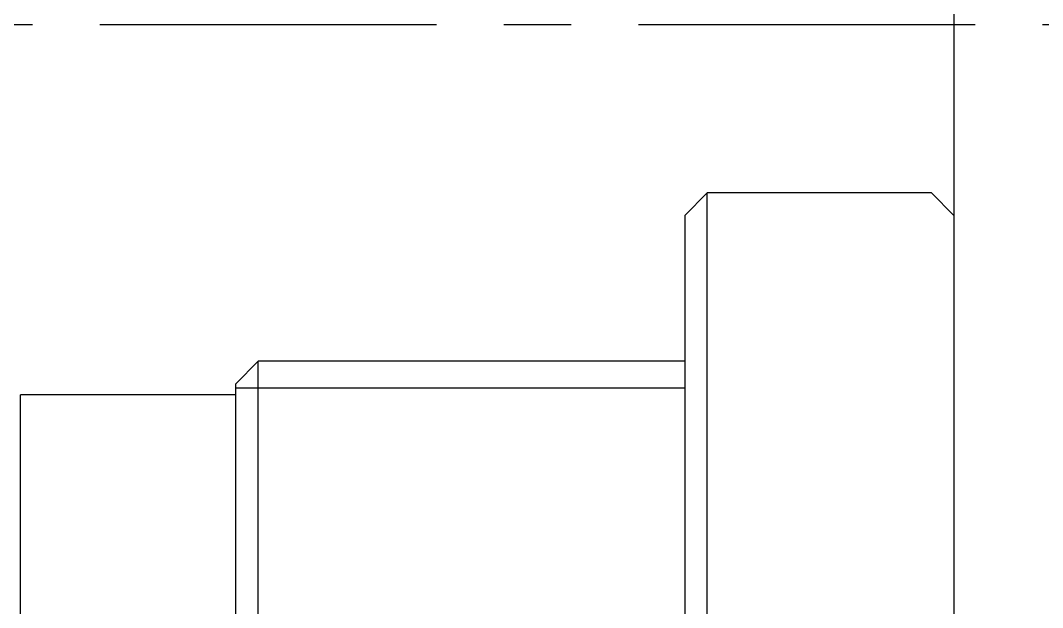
# Model space of a CAD drawing. Extents: x -644 to 949, y 138 to 558.
# Drawn here: x -493.57 to -470.8, y 235.27 to 248.34 of the extents above; entities that cross this region are included whole.
import ezdxf

# ---------------------------------------------------------------- set-up
doc = ezdxf.new("R2010")
doc.units = 0
doc.linetypes.add('CENTER', pattern=[12, 7.5, -1.5, 1.5, -1.5])
doc.linetypes.add('CONTINOUS', pattern=[0])
doc.layers.get('0').update_dxf_attribs({"linetype": 'CONTINUOUS'})
doc.layers.add('CENTER', color=1, linetype='CENTER')

msp = doc.modelspace()

# ---------------------------------------------------------------- linework, layer by layer
at = {"color": 7, "linetype": 'CONTINOUS'}
for p, q in [((-472.773, 286.251), (-472.773, 210.251)), ((-478.773, 244.001), (-478.273, 244.501)), ((-478.273, 217.001), (-478.273, 244.501)), ((-473.273, 244.501), (-478.273, 244.501)), ((-473.273, 244.501), (-472.773, 244.001)), ((-478.773, 244.001), (-478.773, 217.501)), ((-488.273, 240.751), (-488.773, 240.251)), ((-488.273, 220.751), (-488.273, 240.751)), ((-478.773, 240.751), (-488.273, 240.751)), ((-488.773, 221.251), (-488.773, 240.251)), ((-478.773, 240.151), (-488.773, 240.151)), ((-493.573, 221.501), (-493.573, 240.001)), ((-488.773, 240.001), (-493.573, 240.001))]:
    msp.add_line(p, q, dxfattribs=at)
at = {"layer": 'CENTER', "color": 1, "linetype": 'CENTER'}
msp.add_line((-515.801, 248.251), (945.156, 248.251), dxfattribs=at)

doc.saveas('drawing.dxf')
